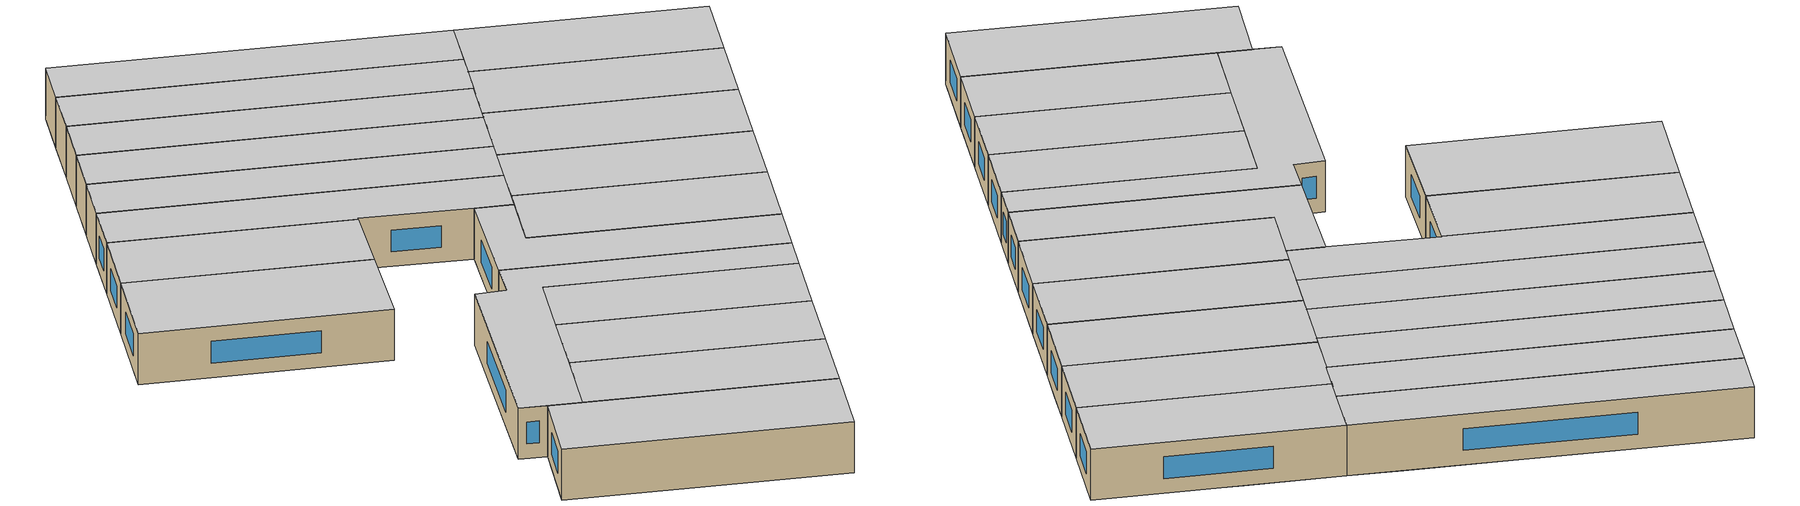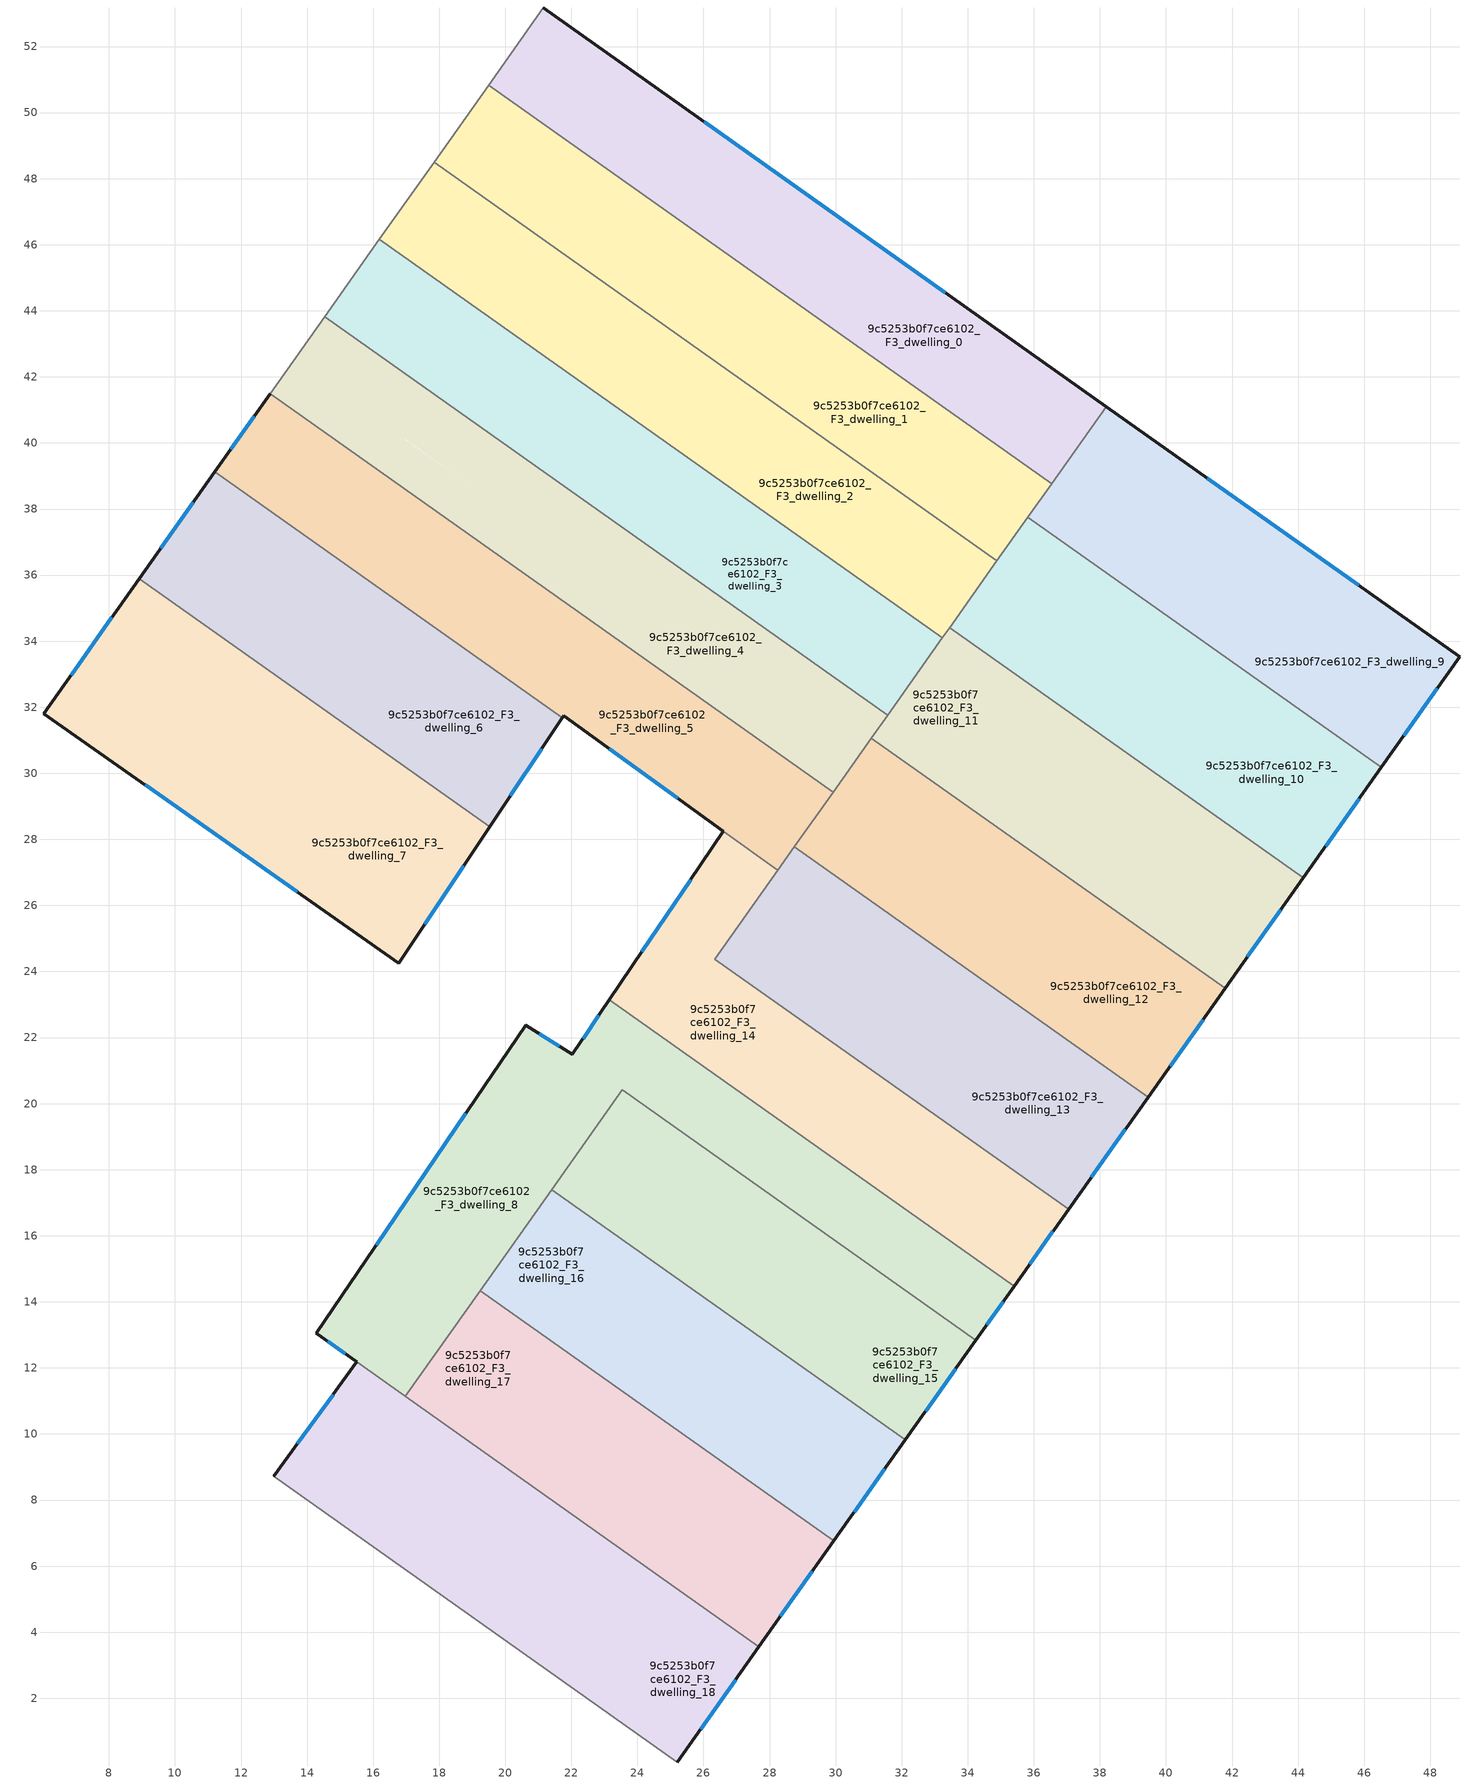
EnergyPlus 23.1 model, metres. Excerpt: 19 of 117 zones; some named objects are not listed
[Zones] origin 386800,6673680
9c5253b0f7ce6102_F3_dwelling_0
 floor to 9c5253b0f7ce6102_F2_dwelling_6 (EU_floor_Construction): 35.79,42.8 34.14,40.47 29.57,43.7 31.22,46.04 z9
 floor to 9c5253b0f7ce6102_F2_dwelling_4 (EU_floor_Construction): 31.22,46.04 29.57,43.7 26.21,46.08 27.86,48.42 z9
 floor to 9c5253b0f7ce6102_F2_dwelling_0 (EU_floor_Construction): 24.51,50.79 22.85,48.46 19.5,50.83 21.15,53.17 z9
 floor to 9c5253b0f7ce6102_F2_dwelling_8 (EU_floor_Construction): 38.19,41.1 36.54,38.77 34.14,40.47 35.79,42.8 z9
 floor to 9c5253b0f7ce6102_F2_dwelling_2 (EU_floor_Construction): 27.86,48.42 26.21,46.08 22.85,48.46 24.51,50.79 z9
 wall outside (EU_wall_Construction): 38.19,41.1 21.15,53.17 z9:12
 wall to 9c5253b0f7ce6102_F3_dwelling_1 (EU_wall_Construction): 19.5,50.83 36.54,38.77 z9:12
 wall adiabatic (EU_wall_Construction): 21.15,53.17 19.5,50.83 z9:12
 wall to 9c5253b0f7ce6102_F3_dwelling_9 (EU_wall_Construction): 36.54,38.77 38.19,41.1 z9:12
 window (EU_Window_Construction): 33.32,44.55 26.02,49.72 z9.86:11.14
 ceiling to 9c5253b0f7ce6102_F4_dwelling_0 (EU_floor_Construction): 36.54,38.77 38.19,41.1 21.15,53.17 19.5,50.83 z12
9c5253b0f7ce6102_F3_dwelling_1
 floor to 9c5253b0f7ce6102_F2_dwelling_4 (EU_floor_Construction): 29.57,43.7 27.91,41.37 24.55,43.75 26.21,46.08 z9
 floor to 9c5253b0f7ce6102_F2_dwelling_0 (EU_floor_Construction): 22.85,48.46 21.2,46.12 17.85,48.5 19.5,50.83 z9
 floor to 9c5253b0f7ce6102_F2_dwelling_6 (EU_floor_Construction): 34.14,40.47 32.48,38.13 27.91,41.37 29.57,43.7 z9
 floor to 9c5253b0f7ce6102_F2_dwelling_2 (EU_floor_Construction): 26.21,46.08 24.55,43.75 21.2,46.12 22.85,48.46 z9
 floor to 9c5253b0f7ce6102_F2_dwelling_8 (EU_floor_Construction): 36.54,38.77 34.88,36.43 32.48,38.13 34.14,40.47 z9
 wall to 9c5253b0f7ce6102_F3_dwelling_2 (EU_wall_Construction): 17.84,48.5 34.88,36.43 z9:12
 wall adiabatic (EU_wall_Construction): 19.5,50.83 17.84,48.5 z9:12
 wall to 9c5253b0f7ce6102_F3_dwelling_10 (EU_wall_Construction): 34.88,36.43 35.82,37.76 z9:12
 wall to 9c5253b0f7ce6102_F3_dwelling_9 (EU_wall_Construction): 35.82,37.76 36.54,38.77 z9:12
 ceiling to 9c5253b0f7ce6102_F4_dwelling_1 (EU_floor_Construction): 34.88,36.43 36.54,38.77 19.5,50.83 17.84,48.5 z12
9c5253b0f7ce6102_F3_dwelling_10
 floor to 9c5253b0f7ce6102_F2_dwelling_16 (EU_floor_Construction): 46.52,30.18 44.16,26.83 39.87,29.86 42.24,33.21 z9
 floor adiabatic (EU_floor_Construction): 42.24,33.21 39.87,29.86 37.73,31.38 40.1,34.72 z9
 floor to 9c5253b0f7ce6102_F2_dwelling_10 (EU_floor_Construction): 37.96,36.24 35.59,32.9 33.45,34.41 35.82,37.76 z9
 floor to 9c5253b0f7ce6102_F2_dwelling_12 (EU_floor_Construction): 40.1,34.72 37.73,31.38 35.59,32.9 37.96,36.24 z9
 wall outside (EU_wall_Construction): 44.16,26.83 46.52,30.18 z9:12
 wall to 9c5253b0f7ce6102_F3_dwelling_11 (EU_wall_Construction): 33.45,34.41 44.16,26.83 z9:12
 wall to 9c5253b0f7ce6102_F3_dwelling_9 (EU_wall_Construction): 46.52,30.18 35.82,37.76 z9:12
 wall to 9c5253b0f7ce6102_F3_dwelling_2 (EU_wall_Construction): 34.88,36.43 33.45,34.41 z9:12
 window (EU_Window_Construction): 44.83,27.79 45.85,29.22 z9.86:11.14
 ceiling to 9c5253b0f7ce6102_F4_dwelling_10 (EU_floor_Construction): 44.16,26.83 46.52,30.18 35.82,37.76 33.45,34.41 z12
9c5253b0f7ce6102_F3_dwelling_11
 floor to 9c5253b0f7ce6102_F2_dwelling_14 (EU_floor_Construction): 39.87,29.86 37.51,26.52 35.36,28.03 37.73,31.38 z9
 floor to 9c5253b0f7ce6102_F2_dwelling_10 (EU_floor_Construction): 35.59,32.9 33.22,29.55 31.08,31.07 33.45,34.41 z9
 floor to 9c5253b0f7ce6102_F2_dwelling_16 (EU_floor_Construction): 44.16,26.83 42.97,25.16 38.69,28.19 39.87,29.86 z9
 floor to 9c5253b0f7ce6102_F2_dwelling_18 (EU_floor_Construction): 42.97,25.16 41.79,23.49 37.51,26.52 38.69,28.19 z9
 floor to 9c5253b0f7ce6102_F2_dwelling_12 (EU_floor_Construction): 37.73,31.38 35.36,28.03 33.22,29.55 35.59,32.9 z9
 wall outside (EU_wall_Construction): 41.79,23.49 44.16,26.83 z9:12
 wall to 9c5253b0f7ce6102_F3_dwelling_12 (EU_wall_Construction): 31.08,31.07 41.79,23.49 z9:12
 wall to 9c5253b0f7ce6102_F3_dwelling_3 (EU_wall_Construction): 33.23,34.1 31.57,31.76 z9:12
 wall to 9c5253b0f7ce6102_F3_dwelling_4 (EU_wall_Construction): 31.57,31.76 31.08,31.07 z9:12
 wall to 9c5253b0f7ce6102_F3_dwelling_2 (EU_wall_Construction): 33.45,34.41 33.23,34.1 z9:12
 window (EU_Window_Construction): 42.46,24.44 43.48,25.88 z9.86:11.14
 ceiling to 9c5253b0f7ce6102_F4_dwelling_11 (EU_floor_Construction): 41.79,23.49 44.16,26.83 33.45,34.41 31.08,31.07 z12
9c5253b0f7ce6102_F3_dwelling_12
 floor to 9c5253b0f7ce6102_F2_dwelling_18 (EU_floor_Construction): 41.79,23.49 39.46,20.2 35.18,23.23 37.51,26.52 z9
 floor to 9c5253b0f7ce6102_F2_dwelling_14 (EU_floor_Construction): 37.51,26.52 35.18,23.23 33.03,24.74 35.36,28.03 z9
 floor to 9c5253b0f7ce6102_F2_dwelling_10 (EU_floor_Construction): 33.22,29.55 30.89,26.26 28.75,27.77 31.08,31.07 z9
 floor to 9c5253b0f7ce6102_F2_dwelling_12 (EU_floor_Construction): 35.36,28.03 33.03,24.74 30.89,26.26 33.22,29.55 z9
 wall outside (EU_wall_Construction): 39.46,20.2 41.79,23.49 z9:12
 wall to 9c5253b0f7ce6102_F3_dwelling_13 (EU_wall_Construction): 28.75,27.77 39.46,20.2 z9:12
 wall to 9c5253b0f7ce6102_F3_dwelling_5 (EU_wall_Construction): 29.92,29.43 28.75,27.77 z9:12
 wall to 9c5253b0f7ce6102_F3_dwelling_4 (EU_wall_Construction): 31.08,31.07 29.92,29.43 z9:12
 window (EU_Window_Construction): 40.12,21.14 41.12,22.55 z9.86:11.14
 ceiling to 9c5253b0f7ce6102_F4_dwelling_12 (EU_floor_Construction): 39.46,20.2 41.79,23.49 31.08,31.07 28.75,27.77 z12
9c5253b0f7ce6102_F3_dwelling_13
 floor to 9c5253b0f7ce6102_F2_dwelling_12 (EU_floor_Construction): 33.03,24.74 30.63,21.34 28.49,22.86 30.89,26.26 z9
 floor to 9c5253b0f7ce6102_F2_dwelling_14 (EU_floor_Construction): 35.18,23.23 32.77,19.83 30.63,21.35 33.03,24.74 z9
 floor to 9c5253b0f7ce6102_F2_dwelling_18 (EU_floor_Construction): 39.46,20.2 37.05,16.8 32.77,19.83 35.18,23.23 z9
 floor adiabatic (EU_floor_Construction): 30.89,26.26 28.49,22.86 26.34,24.38 28.75,27.77 z9
 wall outside (EU_wall_Construction): 37.05,16.8 39.46,20.2 z9:12
 wall to 9c5253b0f7ce6102_F3_dwelling_14 (EU_wall_Construction): 28.25,27.06 26.34,24.38 37.05,16.8 z9:12
 wall to 9c5253b0f7ce6102_F3_dwelling_5 (EU_wall_Construction): 28.75,27.77 28.25,27.07 z9:12
 window (EU_Window_Construction): 37.74,17.77 38.77,19.22 z9.86:11.14
 ceiling to 9c5253b0f7ce6102_F4_dwelling_13 (EU_floor_Construction): 37.05,16.8 39.46,20.2 28.75,27.77 26.34,24.38 z12
9c5253b0f7ce6102_F3_dwelling_14
 floor to 9c5253b0f7ce6102_F2_dwelling_17 (EU_floor_Construction): 34.91,18.31 33.26,15.99 31.12,17.5 32.77,19.83 z9
 floor to 9c5253b0f7ce6102_F2_dwelling_15 (EU_floor_Construction): 32.77,19.83 31.12,17.5 28.98,19.02 30.63,21.34 z9
 floor to 9c5253b0f7ce6102_F2_dwelling_9 (EU_floor_Construction): 26.55,24.66 24.7,22.05 23.15,23.15 24.94,25.8 z9
 floor to 9c5253b0f7ce6102_F2_dwelling_11 (EU_floor_Construction): 28.49,22.86 26.84,20.54 24.7,22.05 26.35,24.38 z9
 floor to 9c5253b0f7ce6102_F2_dwelling_13 (EU_floor_Construction): 30.63,21.34 28.98,19.02 26.84,20.54 28.49,22.86 z9
 floor to 9c5253b0f7ce6102_F2_dwelling_8 (EU_floor_Construction): 28.25,27.07 26.55,24.66 24.94,25.8 26.59,28.24 z9
 floor to 9c5253b0f7ce6102_F2_dwelling_19 (EU_floor_Construction): 37.05,16.79 35.4,14.47 33.26,15.99 34.91,18.31 z9
 wall outside (EU_wall_Construction): 35.41,14.47 37.05,16.8 / 26.59,28.24 23.15,23.15 z9:12
 wall to 9c5253b0f7ce6102_F3_dwelling_5 (EU_wall_Construction): 28.25,27.07 26.59,28.24 z9:12
 wall to 9c5253b0f7ce6102_F3_dwelling_8 (EU_wall_Construction): 23.15,23.15 35.41,14.47 z9:12
 window (EU_Window_Construction): 35.88,15.14 36.58,16.13 / 25.61,26.78 24.14,24.6 z9.86:11.14
 ceiling to 9c5253b0f7ce6102_F4_dwelling_14 (EU_floor_Construction): 35.41,14.47 37.05,16.8 26.34,24.38 28.25,27.07 26.59,28.24 23.15,23.15 z12
9c5253b0f7ce6102_F3_dwelling_15
 floor to 9c5253b0f7ce6102_F2_dwelling_19 (EU_floor_Construction): 34.25,12.84 32.11,9.82 29.97,11.34 32.11,14.36 z9
 floor to 9c5253b0f7ce6102_F2_dwelling_17 (EU_floor_Construction): 32.11,14.36 29.97,11.34 27.83,12.85 29.97,15.87 z9
 floor to 9c5253b0f7ce6102_F2_dwelling_15 (EU_floor_Construction): 29.97,15.87 27.83,12.85 25.69,14.37 27.83,17.39 z9
 floor to 9c5253b0f7ce6102_F2_dwelling_13 (EU_floor_Construction): 27.83,17.39 25.69,14.37 23.55,15.88 25.68,18.9 z9
 floor to 9c5253b0f7ce6102_F2_dwelling_11 (EU_floor_Construction): 25.68,18.9 23.55,15.88 21.41,17.4 23.54,20.42 z9
 wall outside (EU_wall_Construction): 32.11,9.82 34.25,12.84 z9:12
 wall to 9c5253b0f7ce6102_F3_dwelling_8 (EU_wall_Construction): 34.25,12.84 23.54,20.42 21.41,17.4 z9:12
 wall to 9c5253b0f7ce6102_F3_dwelling_16 (EU_wall_Construction): 21.41,17.4 32.11,9.82 z9:12
 window (EU_Window_Construction): 32.72,10.68 33.64,11.98 z9.86:11.14
 ceiling to 9c5253b0f7ce6102_F4_dwelling_15 (EU_floor_Construction): 32.11,9.82 34.25,12.84 23.54,20.42 21.41,17.4 z12
9c5253b0f7ce6102_F3_dwelling_16
 floor to 9c5253b0f7ce6102_F2_dwelling_15 (EU_floor_Construction): 27.83,12.85 25.66,9.79 23.52,11.31 25.69,14.37 z9
 floor to 9c5253b0f7ce6102_F2_dwelling_13 (EU_floor_Construction): 25.69,14.37 23.52,11.31 21.38,12.82 23.55,15.88 z9
 floor to 9c5253b0f7ce6102_F2_dwelling_11 (EU_floor_Construction): 23.55,15.88 21.38,12.82 19.24,14.34 21.41,17.4 z9
 floor to 9c5253b0f7ce6102_F2_dwelling_17 (EU_floor_Construction): 29.97,11.34 27.8,8.28 25.66,9.79 27.83,12.85 z9
 floor to 9c5253b0f7ce6102_F2_dwelling_19 (EU_floor_Construction): 32.11,9.82 29.94,6.76 27.8,8.28 29.97,11.34 z9
 wall outside (EU_wall_Construction): 29.94,6.76 32.11,9.82 z9:12
 wall to 9c5253b0f7ce6102_F3_dwelling_17 (EU_wall_Construction): 19.24,14.34 29.94,6.76 z9:12
 wall to 9c5253b0f7ce6102_F3_dwelling_8 (EU_wall_Construction): 21.41,17.4 19.24,14.34 z9:12
 window (EU_Window_Construction): 30.56,7.63 31.49,8.95 z9.86:11.14
 ceiling to 9c5253b0f7ce6102_F4_dwelling_16 (EU_floor_Construction): 29.94,6.76 32.11,9.82 21.41,17.4 19.24,14.34 z12
9c5253b0f7ce6102_F3_dwelling_17
 floor to 9c5253b0f7ce6102_F2_dwelling_13 (EU_floor_Construction): 23.52,11.31 21.26,8.11 19.12,9.62 21.38,12.82 z9
 floor to 9c5253b0f7ce6102_F2_dwelling_11 (EU_floor_Construction): 21.38,12.82 19.12,9.62 16.97,11.14 19.24,14.34 z9
 floor to 9c5253b0f7ce6102_F2_dwelling_15 (EU_floor_Construction): 25.66,9.79 23.4,6.59 21.26,8.11 23.52,11.31 z9
 floor to 9c5253b0f7ce6102_F2_dwelling_19 (EU_floor_Construction): 29.94,6.76 27.68,3.56 25.54,5.08 27.8,8.28 z9
 floor to 9c5253b0f7ce6102_F2_dwelling_17 (EU_floor_Construction): 27.8,8.28 25.54,5.08 23.4,6.59 25.66,9.79 z9
 wall outside (EU_wall_Construction): 27.68,3.56 29.94,6.76 z9:12
 wall to 9c5253b0f7ce6102_F3_dwelling_18 (EU_wall_Construction): 16.97,11.14 27.68,3.56 z9:12
 wall to 9c5253b0f7ce6102_F3_dwelling_8 (EU_wall_Construction): 19.24,14.34 16.97,11.14 z9:12
 window (EU_Window_Construction): 28.33,4.47 29.3,5.85 z9.86:11.14
 ceiling to 9c5253b0f7ce6102_F4_dwelling_17 (EU_floor_Construction): 27.68,3.56 29.94,6.76 19.24,14.34 16.97,11.14 z12
9c5253b0f7ce6102_F3_dwelling_18
 floor to 9c5253b0f7ce6102_F2_dwelling_11 (EU_floor_Construction): 19.11,9.62 16.64,6.13 14.5,7.65 16.97,11.14 z9
 floor to 9c5253b0f7ce6102_F2_dwelling_13 (EU_floor_Construction): 21.26,8.11 18.78,4.62 16.64,6.13 19.11,9.62 z9
 floor to 9c5253b0f7ce6102_F2_dwelling_15 (EU_floor_Construction): 23.4,6.59 20.92,3.1 18.78,4.62 21.26,8.11 z9
 floor to 9c5253b0f7ce6102_F2_dwelling_9 (EU_floor_Construction): 16.97,11.14 14.5,7.65 12.99,8.72 15.51,12.18 z9
 floor to 9c5253b0f7ce6102_F2_dwelling_17 (EU_floor_Construction): 25.54,5.08 23.07,1.59 20.92,3.1 23.4,6.59 z9
 floor adiabatic (EU_floor_Construction): 27.68,3.56 25.21,0.07 23.07,1.59 25.54,5.08 z9
 wall outside (EU_wall_Construction): 15.51,12.18 12.99,8.72 / 25.21,0.07 27.68,3.56 z9:12
 wall adiabatic (EU_wall_Construction): 12.99,8.72 25.21,0.07 z9:12
 wall to 9c5253b0f7ce6102_F3_dwelling_8 (EU_wall_Construction): 16.97,11.14 15.51,12.18 z9:12
 window (EU_Window_Construction): 14.79,11.19 13.71,9.71 / 25.91,1.07 26.97,2.56 z9.86:11.14
 ceiling to 9c5253b0f7ce6102_F4_dwelling_18 (EU_floor_Construction): 25.21,0.07 27.68,3.56 15.51,12.18 12.99,8.72 z12
9c5253b0f7ce6102_F3_dwelling_2
 floor to 9c5253b0f7ce6102_F2_dwelling_0 (EU_floor_Construction): 21.2,46.12 19.54,43.79 16.19,46.16 17.85,48.5 z9
 floor to 9c5253b0f7ce6102_F2_dwelling_6 (EU_floor_Construction): 32.48,38.13 30.83,35.79 26.26,39.03 27.91,41.37 z9
 floor to 9c5253b0f7ce6102_F2_dwelling_2 (EU_floor_Construction): 24.55,43.75 22.9,41.41 19.55,43.79 21.2,46.12 z9
 floor to 9c5253b0f7ce6102_F2_dwelling_8 (EU_floor_Construction): 34.88,36.43 33.23,34.1 30.83,35.79 32.48,38.13 z9
 floor to 9c5253b0f7ce6102_F2_dwelling_4 (EU_floor_Construction): 27.91,41.37 26.26,39.03 22.9,41.41 24.55,43.75 z9
 wall to 9c5253b0f7ce6102_F3_dwelling_3 (EU_wall_Construction): 16.19,46.16 33.23,34.1 z9:12
 wall adiabatic (EU_wall_Construction): 17.84,48.5 16.19,46.16 z9:12
 ceiling to 9c5253b0f7ce6102_F4_dwelling_2 (EU_floor_Construction): 33.23,34.1 34.88,36.43 17.84,48.5 16.19,46.16 z12
9c5253b0f7ce6102_F3_dwelling_3
 floor to 9c5253b0f7ce6102_F2_dwelling_2 (EU_floor_Construction): 22.9,41.41 21.25,39.07 17.89,41.45 19.55,43.79 z9
 floor to 9c5253b0f7ce6102_F2_dwelling_0 (EU_floor_Construction): 19.54,43.79 17.89,41.45 14.54,43.83 16.19,46.16 z9
 floor to 9c5253b0f7ce6102_F2_dwelling_4 (EU_floor_Construction): 26.26,39.03 24.6,36.7 21.25,39.07 22.9,41.41 z9
 floor to 9c5253b0f7ce6102_F2_dwelling_6 (EU_floor_Construction): 30.83,35.79 30.52,35.36 25.95,38.59 26.26,39.03 z9
 floor to 9c5253b0f7ce6102_F2_dwelling_7 (EU_floor_Construction): 30.52,35.36 29.18,33.46 24.6,36.7 25.95,38.59 z9
 floor to 9c5253b0f7ce6102_F2_dwelling_8 (EU_floor_Construction): 33.23,34.1 31.57,31.76 29.18,33.46 30.83,35.79 z9
 wall to 9c5253b0f7ce6102_F3_dwelling_4 (EU_wall_Construction): 14.54,43.83 31.58,31.76 z9:12
 wall adiabatic (EU_wall_Construction): 16.19,46.16 14.54,43.83 z9:12
 ceiling to 9c5253b0f7ce6102_F4_dwelling_3 (EU_floor_Construction): 31.58,31.76 33.23,34.1 16.19,46.16 14.54,43.83 z12
9c5253b0f7ce6102_F3_dwelling_4
 floor adiabatic (EU_floor_Construction): 29.18,33.46 27.52,31.12 22.95,34.36 24.6,36.7 z9
 floor to 9c5253b0f7ce6102_F2_dwelling_2 (EU_floor_Construction): 21.25,39.07 20.3,37.74 16.95,40.12 17.89,41.45 z9
 floor to 9c5253b0f7ce6102_F2_dwelling_8 (EU_floor_Construction): 31.57,31.76 29.92,29.43 27.52,31.12 29.18,33.46 z9
 floor to 9c5253b0f7ce6102_F2_dwelling_5 (EU_floor_Construction): 23.67,35.37 22.95,34.36 19.59,36.74 20.31,37.75 z9
 floor to 9c5253b0f7ce6102_F2_dwelling_0 (EU_floor_Construction): 17.89,41.45 16.95,40.12 13.59,42.49 14.54,43.83 z9
 floor to 9c5253b0f7ce6102_F2_dwelling_4 (EU_floor_Construction): 24.6,36.7 23.67,35.37 20.31,37.75 21.25,39.07 z9
 floor to 9c5253b0f7ce6102_F2_dwelling_1 (EU_floor_Construction): 16.95,40.12 16.24,39.12 12.88,41.49 13.59,42.49 z9
 floor to 9c5253b0f7ce6102_F2_dwelling_3 (EU_floor_Construction): 20.3,37.74 19.59,36.74 16.24,39.11 16.95,40.12 z9
 wall to 9c5253b0f7ce6102_F3_dwelling_5 (EU_wall_Construction): 12.88,41.49 29.92,29.43 z9:12
 wall adiabatic (EU_wall_Construction): 14.54,43.83 12.88,41.49 z9:12
 ceiling to 9c5253b0f7ce6102_F4_dwelling_4 (EU_floor_Construction): 29.92,29.43 31.58,31.76 14.54,43.83 12.88,41.49 z12
9c5253b0f7ce6102_F3_dwelling_5
 floor to 9c5253b0f7ce6102_F2_dwelling_5 (EU_floor_Construction): 22.95,34.36 21.28,32 17.92,34.38 19.59,36.74 z9
 floor to 9c5253b0f7ce6102_F2_dwelling_8 (EU_floor_Construction): 29.92,29.43 28.25,27.07 26.59,28.24 25.86,28.77 27.52,31.12 z9
 floor to 9c5253b0f7ce6102_F2_dwelling_3 (EU_floor_Construction): 19.59,36.74 17.92,34.38 14.57,36.75 16.24,39.11 z9
 floor to 9c5253b0f7ce6102_F2_dwelling_7 (EU_floor_Construction): 27.52,31.12 25.86,28.77 21.77,31.74 21.73,31.68 21.28,32 22.95,34.36 z9
 floor to 9c5253b0f7ce6102_F2_dwelling_1 (EU_floor_Construction): 16.24,39.12 14.57,36.75 11.21,39.13 12.88,41.49 z9
 wall outside (EU_wall_Construction): 12.88,41.49 11.21,39.13 / 21.73,31.68 21.77,31.74 26.59,28.24 z9:12
 wall to 9c5253b0f7ce6102_F3_dwelling_6 (EU_wall_Construction): 11.21,39.13 21.73,31.68 z9:12
 window (EU_Window_Construction): 12.41,40.82 11.69,39.8 / 23.15,30.74 25.21,29.24 z9.86:11.14
 ceiling to 9c5253b0f7ce6102_F4_dwelling_5 (EU_floor_Construction): 28.25,27.07 29.92,29.43 12.88,41.49 11.21,39.13 21.73,31.68 21.77,31.74 26.59,28.24 z12
9c5253b0f7ce6102_F3_dwelling_6
 floor to 9c5253b0f7ce6102_F2_dwelling_3 (EU_floor_Construction): 17.92,34.38 15.63,31.14 12.27,33.51 14.57,36.75 z9
 floor to 9c5253b0f7ce6102_F2_dwelling_1 (EU_floor_Construction): 14.57,36.75 12.27,33.51 8.92,35.89 11.21,39.13 z9
 floor to 9c5253b0f7ce6102_F2_dwelling_5 (EU_floor_Construction): 21.28,32 18.98,28.76 15.63,31.14 17.92,34.38 z9
 floor to 9c5253b0f7ce6102_F2_dwelling_7 (EU_floor_Construction): 21.73,31.68 19.52,28.38 18.98,28.76 21.28,32 z9
 wall outside (EU_wall_Construction): 19.53,28.38 21.73,31.68 / 11.21,39.13 8.92,35.89 z9:12
 wall to 9c5253b0f7ce6102_F3_dwelling_7 (EU_wall_Construction): 8.92,35.89 19.53,28.38 z9:12
 window (EU_Window_Construction): 20.16,29.32 21.1,30.74 / 10.56,38.2 9.57,36.81 z9.86:11.14
 ceiling to 9c5253b0f7ce6102_F4_dwelling_6 (EU_floor_Construction): 19.53,28.38 21.73,31.68 11.21,39.13 8.92,35.89 z12
9c5253b0f7ce6102_F3_dwelling_7
 floor to 9c5253b0f7ce6102_F2_dwelling_1 (EU_floor_Construction): 12.27,33.51 9.39,29.44 6.03,31.81 8.92,35.89 z9
 floor to 9c5253b0f7ce6102_F2_dwelling_3 (EU_floor_Construction): 15.63,31.14 12.75,27.08 9.39,29.44 12.27,33.51 z9
 floor adiabatic (EU_floor_Construction): 19.53,28.38 16.77,24.25 12.75,27.08 15.63,31.14 z9
 wall outside (EU_wall_Construction): 8.92,35.89 6.03,31.81 16.77,24.25 19.53,28.38 z9:12
 window (EU_Window_Construction): 9.1,29.65 13.7,26.41 / 8.09,34.72 6.85,32.97 / 17.56,25.43 18.74,27.2 z9.86:11.14
 ceiling to 9c5253b0f7ce6102_F4_dwelling_7 (EU_floor_Construction): 16.77,24.25 19.53,28.38 8.92,35.89 6.03,31.81 z12
9c5253b0f7ce6102_F3_dwelling_8
 floor to 9c5253b0f7ce6102_F2_dwelling_9 (EU_floor_Construction): 24.7,22.05 16.97,11.14 14.27,13.06 20.62,22.37 22.03,21.49 23.15,23.15 z9
 floor to 9c5253b0f7ce6102_F2_dwelling_15 (EU_floor_Construction): 31.12,17.5 29.97,15.87 27.83,17.39 28.98,19.02 z9
 floor to 9c5253b0f7ce6102_F2_dwelling_17 (EU_floor_Construction): 33.26,15.99 32.11,14.36 29.97,15.87 31.12,17.5 z9
 floor to 9c5253b0f7ce6102_F2_dwelling_11 (EU_floor_Construction): 26.84,20.54 25.68,18.9 23.54,20.42 24.7,22.05 z9
 floor to 9c5253b0f7ce6102_F2_dwelling_19 (EU_floor_Construction): 35.4,14.47 34.25,12.84 32.11,14.36 33.26,15.99 z9
 floor to 9c5253b0f7ce6102_F2_dwelling_13 (EU_floor_Construction): 28.98,19.02 27.83,17.39 25.68,18.9 26.84,20.54 z9
 wall outside (EU_wall_Construction): 23.15,23.15 22.03,21.49 20.62,22.37 14.27,13.06 15.5,12.18 / 34.25,12.84 35.41,14.47 z9:12
 window (EU_Window_Construction): 14.62,12.81 15.15,12.43 / 18.81,19.71 16.09,15.72 / 21.63,21.74 21.03,22.12 / 22.83,22.67 22.35,21.96 / 34.58,13.31 35.07,14.01 z9.86:11.14
 ceiling to 9c5253b0f7ce6102_F4_dwelling_8 (EU_floor_Construction): 34.25,12.84 35.41,14.47 23.15,23.15 22.03,21.49 20.62,22.37 14.27,13.06 16.97,11.14 23.54,20.42 z12
9c5253b0f7ce6102_F3_dwelling_9
 floor to 9c5253b0f7ce6102_F2_dwelling_12 (EU_floor_Construction): 42.47,38.07 40.1,34.72 37.96,36.24 40.33,39.59 z9
 floor to 9c5253b0f7ce6102_F2_dwelling_16 (EU_floor_Construction): 48.89,33.52 46.52,30.18 42.24,33.21 44.61,36.55 z9
 floor to 9c5253b0f7ce6102_F2_dwelling_10 (EU_floor_Construction): 40.33,39.59 37.96,36.24 35.82,37.76 38.19,41.1 z9
 floor to 9c5253b0f7ce6102_F2_dwelling_14 (EU_floor_Construction): 44.61,36.55 42.24,33.21 40.1,34.72 42.47,38.07 z9
 wall outside (EU_wall_Construction): 46.52,30.18 48.89,33.52 38.19,41.1 z9:12
 window (EU_Window_Construction): 45.83,35.69 41.25,38.94 / 47.2,31.13 48.22,32.57 z9.86:11.14
 ceiling to 9c5253b0f7ce6102_F4_dwelling_9 (EU_floor_Construction): 46.52,30.18 48.89,33.52 38.19,41.1 35.82,37.76 z12
[Building]
EU S2 Campaign: North Axis=0; Terrain=City; Solar Distribution=FullExterior
[Site:Location]
Helsinki-Vantaa.AP: Latitude=60.317; Longitude=24.963; Time Zone=2; Elevation=54.6
[SizingPeriod:WeatherFileDays]
AnnualSizingPeriod: Begin Month=1; Begin Day of Month=1; End Month=12; End Day of Month=31; Day of Week for Start Day=Monday; Use Weather File Daylight Saving Period=No; Use Weather File Rain and Snow Indicators=No
[MATERIAL]
EU_InternalMass_Material: Roughness=MediumRough; Thickness=0.1; Conductivity=1; Density=1800; Specific Heat=900; Thermal Absorptance=0.9; Solar Absorptance=0.7; Visible Absorptance=0.7
[MATERIAL:NOMASS] Roughness=MediumRough; Thermal Absorptance=0.9; Solar Absorptance=0.7; Visible Absorptance=0.7
Name | Thermal Resistance
EU_wall_NoMass | 1.10183
EU_floor_NoMass | 1.70606
[WINDOWMATERIAL:SIMPLEGLAZINGSYSTEM]
EU_Window_SimpleGlazing: UFactor=3.11035; Solar Heat Gain Coefficient=0.8; Visible Transmittance=0.8
[CONSTRUCTION]
EU_wall_Construction: EU_wall_NoMass
EU_floor_Construction: EU_floor_NoMass
EU_Window_Construction: EU_Window_SimpleGlazing
EU_InternalMass_Construction: EU_InternalMass_Material
[ZONE] Type=1; Multiplier=1; Ceiling Height=autocalculate; Floor Area=autocalculate; Part of Total Floor Area=Yes
Name | Volume
9c5253b0f7ce6102_F3_dwelling_0 | 179.169
9c5253b0f7ce6102_F3_dwelling_1 | 179.207
9c5253b0f7ce6102_F3_dwelling_10; 9c5253b0f7ce6102_F3_dwelling_11 | 161.292
9c5253b0f7ce6102_F3_dwelling_12 | 158.706
9c5253b0f7ce6102_F3_dwelling_13 | 163.874
9c5253b0f7ce6102_F3_dwelling_14 | 148.206
9c5253b0f7ce6102_F3_dwelling_15 | 145.557
9c5253b0f7ce6102_F3_dwelling_16 | 147.534
9c5253b0f7ce6102_F3_dwelling_17 | 154.242
9c5253b0f7ce6102_F3_dwelling_18 | 191.769
9c5253b0f7ce6102_F3_dwelling_2 | 179.228
9c5253b0f7ce6102_F3_dwelling_3 | 179.194
9c5253b0f7ce6102_F3_dwelling_4 | 179.206
9c5253b0f7ce6102_F3_dwelling_5 | 180.603
9c5253b0f7ce6102_F3_dwelling_6 | 154.123
9c5253b0f7ce6102_F3_dwelling_7 | 195.154
9c5253b0f7ce6102_F3_dwelling_8 | 206.065
9c5253b0f7ce6102_F3_dwelling_9 | 161.279
[INTERNALMASS] Construction=EU_InternalMass_Construction
Name | Zone or ZoneList | Surface Area
9c5253b0f7ce6102_F3_dwelling_0_EU_InternalMass | 9c5253b0f7ce6102_F3_dwelling_0 | 59.7232
9c5253b0f7ce6102_F3_dwelling_1_EU_InternalMass | 9c5253b0f7ce6102_F3_dwelling_1 | 59.7353
9c5253b0f7ce6102_F3_dwelling_2_EU_InternalMass | 9c5253b0f7ce6102_F3_dwelling_2 | 59.7429
9c5253b0f7ce6102_F3_dwelling_3_EU_InternalMass | 9c5253b0f7ce6102_F3_dwelling_3 | 59.7309
9c5253b0f7ce6102_F3_dwelling_4_EU_InternalMass | 9c5253b0f7ce6102_F3_dwelling_4 | 59.7353
9c5253b0f7ce6102_F3_dwelling_5_EU_InternalMass | 9c5253b0f7ce6102_F3_dwelling_5 | 60.2015
9c5253b0f7ce6102_F3_dwelling_6_EU_InternalMass | 9c5253b0f7ce6102_F3_dwelling_6 | 51.3739
9c5253b0f7ce6102_F3_dwelling_7_EU_InternalMass | 9c5253b0f7ce6102_F3_dwelling_7 | 65.0524
9c5253b0f7ce6102_F3_dwelling_8_EU_InternalMass | 9c5253b0f7ce6102_F3_dwelling_8 | 68.6795
9c5253b0f7ce6102_F3_dwelling_9_EU_InternalMass | 9c5253b0f7ce6102_F3_dwelling_9 | 53.7595
9c5253b0f7ce6102_F3_dwelling_10_EU_InternalMass | 9c5253b0f7ce6102_F3_dwelling_10 | 53.764
9c5253b0f7ce6102_F3_dwelling_11_EU_InternalMass | 9c5253b0f7ce6102_F3_dwelling_11 | 53.764
9c5253b0f7ce6102_F3_dwelling_12_EU_InternalMass | 9c5253b0f7ce6102_F3_dwelling_12 | 52.9082
9c5253b0f7ce6102_F3_dwelling_13_EU_InternalMass | 9c5253b0f7ce6102_F3_dwelling_13 | 54.6181
9c5253b0f7ce6102_F3_dwelling_14_EU_InternalMass | 9c5253b0f7ce6102_F3_dwelling_14 | 49.4125
9c5253b0f7ce6102_F3_dwelling_15_EU_InternalMass | 9c5253b0f7ce6102_F3_dwelling_15 | 48.5278
9c5253b0f7ce6102_F3_dwelling_16_EU_InternalMass | 9c5253b0f7ce6102_F3_dwelling_16 | 49.1691
9c5253b0f7ce6102_F3_dwelling_17_EU_InternalMass | 9c5253b0f7ce6102_F3_dwelling_17 | 51.414
9c5253b0f7ce6102_F3_dwelling_18_EU_InternalMass | 9c5253b0f7ce6102_F3_dwelling_18 | 63.918
[OTHEREQUIPMENT] Fuel Type=Electricity; Design Level Calculation Method=Watts/Area; Power per Zone Floor Area=1; Fraction Latent=0; Fraction Radiant=0; Fraction Lost=0; Carbon Dioxide Generation Rate=0; EndUse Subcategory=EU_Step8_InternalGains
Name | Zone or ZoneList or Space or SpaceList | Schedule
EU_Step8_InternalGain_9c5253b0f7ce6102_F3_dwelling_0_f000 | 9c5253b0f7ce6102_F3_dwelling_0 | EU_Step8_GainSchedule_9c5253b0f7ce6102_F3_dwelling_0_f000
EU_Step8_InternalGain_9c5253b0f7ce6102_F3_dwelling_1_f000 | 9c5253b0f7ce6102_F3_dwelling_1 | EU_Step8_GainSchedule_9c5253b0f7ce6102_F3_dwelling_1_f000
EU_Step8_InternalGain_9c5253b0f7ce6102_F3_dwelling_2_f000 | 9c5253b0f7ce6102_F3_dwelling_2 | EU_Step8_GainSchedule_9c5253b0f7ce6102_F3_dwelling_2_f000
EU_Step8_InternalGain_9c5253b0f7ce6102_F3_dwelling_3_f000 | 9c5253b0f7ce6102_F3_dwelling_3 | EU_Step8_GainSchedule_9c5253b0f7ce6102_F3_dwelling_3_f000
EU_Step8_InternalGain_9c5253b0f7ce6102_F3_dwelling_4_f000 | 9c5253b0f7ce6102_F3_dwelling_4 | EU_Step8_GainSchedule_9c5253b0f7ce6102_F3_dwelling_4_f000
EU_Step8_InternalGain_9c5253b0f7ce6102_F3_dwelling_5_f000 | 9c5253b0f7ce6102_F3_dwelling_5 | EU_Step8_GainSchedule_9c5253b0f7ce6102_F3_dwelling_5_f000
EU_Step8_InternalGain_9c5253b0f7ce6102_F3_dwelling_6_f000 | 9c5253b0f7ce6102_F3_dwelling_6 | EU_Step8_GainSchedule_9c5253b0f7ce6102_F3_dwelling_6_f000
EU_Step8_InternalGain_9c5253b0f7ce6102_F3_dwelling_7_f000 | 9c5253b0f7ce6102_F3_dwelling_7 | EU_Step8_GainSchedule_9c5253b0f7ce6102_F3_dwelling_7_f000
EU_Step8_InternalGain_9c5253b0f7ce6102_F3_dwelling_8_f000 | 9c5253b0f7ce6102_F3_dwelling_8 | EU_Step8_GainSchedule_9c5253b0f7ce6102_F3_dwelling_8_f000
EU_Step8_InternalGain_9c5253b0f7ce6102_F3_dwelling_9_f000 | 9c5253b0f7ce6102_F3_dwelling_9 | EU_Step8_GainSchedule_9c5253b0f7ce6102_F3_dwelling_9_f000
EU_Step8_InternalGain_9c5253b0f7ce6102_F3_dwelling_10_f000 | 9c5253b0f7ce6102_F3_dwelling_10 | EU_Step8_GainSchedule_9c5253b0f7ce6102_F3_dwelling_10_f000
EU_Step8_InternalGain_9c5253b0f7ce6102_F3_dwelling_11_f000 | 9c5253b0f7ce6102_F3_dwelling_11 | EU_Step8_GainSchedule_9c5253b0f7ce6102_F3_dwelling_11_f000
EU_Step8_InternalGain_9c5253b0f7ce6102_F3_dwelling_12_f000 | 9c5253b0f7ce6102_F3_dwelling_12 | EU_Step8_GainSchedule_9c5253b0f7ce6102_F3_dwelling_12_f000
EU_Step8_InternalGain_9c5253b0f7ce6102_F3_dwelling_13_f000 | 9c5253b0f7ce6102_F3_dwelling_13 | EU_Step8_GainSchedule_9c5253b0f7ce6102_F3_dwelling_13_f000
EU_Step8_InternalGain_9c5253b0f7ce6102_F3_dwelling_14_f000 | 9c5253b0f7ce6102_F3_dwelling_14 | EU_Step8_GainSchedule_9c5253b0f7ce6102_F3_dwelling_14_f000
EU_Step8_InternalGain_9c5253b0f7ce6102_F3_dwelling_15_f000 | 9c5253b0f7ce6102_F3_dwelling_15 | EU_Step8_GainSchedule_9c5253b0f7ce6102_F3_dwelling_15_f000
EU_Step8_InternalGain_9c5253b0f7ce6102_F3_dwelling_16_f000 | 9c5253b0f7ce6102_F3_dwelling_16 | EU_Step8_GainSchedule_9c5253b0f7ce6102_F3_dwelling_16_f000
EU_Step8_InternalGain_9c5253b0f7ce6102_F3_dwelling_17_f000 | 9c5253b0f7ce6102_F3_dwelling_17 | EU_Step8_GainSchedule_9c5253b0f7ce6102_F3_dwelling_17_f000
EU_Step8_InternalGain_9c5253b0f7ce6102_F3_dwelling_18_f000 | 9c5253b0f7ce6102_F3_dwelling_18 | EU_Step8_GainSchedule_9c5253b0f7ce6102_F3_dwelling_18_f000
[ZONEVENTILATION:DESIGNFLOWRATE] Schedule=EU_AlwaysOn; Design Flow Rate Calculation Method=AirChanges/Hour; Air Changes per Hour=0.756316; Ventilation Type=Natural; Fan Pressure Rise=0; Fan Total Efficiency=1; Constant Term Coefficient=1; Temperature Term Coefficient=0; Velocity Term Coefficient=0; Velocity Squared Term Coefficient=0; Minimum Indoor Temperature=-100; Maximum Indoor Temperature=100; Delta Temperature=-100; Minimum Outdoor Temperature=-100; Maximum Outdoor Temperature=100; Maximum Wind Speed=40
Name | Zone or ZoneList or Space or SpaceList
EU_ConstantAir_9c5253b0f7ce6102_F3_dwelling_0 | 9c5253b0f7ce6102_F3_dwelling_0
EU_ConstantAir_9c5253b0f7ce6102_F3_dwelling_1 | 9c5253b0f7ce6102_F3_dwelling_1
EU_ConstantAir_9c5253b0f7ce6102_F3_dwelling_2 | 9c5253b0f7ce6102_F3_dwelling_2
EU_ConstantAir_9c5253b0f7ce6102_F3_dwelling_3 | 9c5253b0f7ce6102_F3_dwelling_3
EU_ConstantAir_9c5253b0f7ce6102_F3_dwelling_4 | 9c5253b0f7ce6102_F3_dwelling_4
EU_ConstantAir_9c5253b0f7ce6102_F3_dwelling_5 | 9c5253b0f7ce6102_F3_dwelling_5
EU_ConstantAir_9c5253b0f7ce6102_F3_dwelling_6 | 9c5253b0f7ce6102_F3_dwelling_6
EU_ConstantAir_9c5253b0f7ce6102_F3_dwelling_7 | 9c5253b0f7ce6102_F3_dwelling_7
EU_ConstantAir_9c5253b0f7ce6102_F3_dwelling_8 | 9c5253b0f7ce6102_F3_dwelling_8
EU_ConstantAir_9c5253b0f7ce6102_F3_dwelling_9 | 9c5253b0f7ce6102_F3_dwelling_9
EU_ConstantAir_9c5253b0f7ce6102_F3_dwelling_10 | 9c5253b0f7ce6102_F3_dwelling_10
EU_ConstantAir_9c5253b0f7ce6102_F3_dwelling_11 | 9c5253b0f7ce6102_F3_dwelling_11
EU_ConstantAir_9c5253b0f7ce6102_F3_dwelling_12 | 9c5253b0f7ce6102_F3_dwelling_12
EU_ConstantAir_9c5253b0f7ce6102_F3_dwelling_13 | 9c5253b0f7ce6102_F3_dwelling_13
EU_ConstantAir_9c5253b0f7ce6102_F3_dwelling_14 | 9c5253b0f7ce6102_F3_dwelling_14
EU_ConstantAir_9c5253b0f7ce6102_F3_dwelling_15 | 9c5253b0f7ce6102_F3_dwelling_15
EU_ConstantAir_9c5253b0f7ce6102_F3_dwelling_16 | 9c5253b0f7ce6102_F3_dwelling_16
EU_ConstantAir_9c5253b0f7ce6102_F3_dwelling_17 | 9c5253b0f7ce6102_F3_dwelling_17
EU_ConstantAir_9c5253b0f7ce6102_F3_dwelling_18 | 9c5253b0f7ce6102_F3_dwelling_18
[HVACTEMPLATE:ZONE:IDEALLOADSAIRSYSTEM] System Availability Schedule=EU_AlwaysOn; Maximum Heating Supply Air Temperature=50; Minimum Cooling Supply Air Temperature=13; Maximum Heating Supply Air Humidity Ratio=0.0156; Minimum Cooling Supply Air Humidity Ratio=0.0077; Heating Limit=NoLimit; Cooling Limit=NoLimit; Heating Availability Schedule=EU_AlwaysOn; Cooling Availability Schedule=EU_CoolingOff; Dehumidification Control Type=ConstantSensibleHeatRatio; Cooling Sensible Heat Ratio=0.7; Dehumidification Setpoint=60; Humidification Control Type=None; Humidification Setpoint=30; Outdoor Air Method=None; Outdoor Air Flow Rate per Person=0.00944; Outdoor Air Flow Rate per Zone Floor Area=0; Outdoor Air Flow Rate per Zone=0; Demand Controlled Ventilation Type=None; Outdoor Air Economizer Type=NoEconomizer; Heat Recovery Type=None; Sensible Heat Recovery Effectiveness=0.7; Latent Heat Recovery Effectiveness=0.65
Name | Template Thermostat
9c5253b0f7ce6102_F3_dwelling_0 | EU_HeatOnly_9c5253b0f7ce6102_F3_dwelling_0
9c5253b0f7ce6102_F3_dwelling_1 | EU_HeatOnly_9c5253b0f7ce6102_F3_dwelling_1
9c5253b0f7ce6102_F3_dwelling_2 | EU_HeatOnly_9c5253b0f7ce6102_F3_dwelling_2
9c5253b0f7ce6102_F3_dwelling_3 | EU_HeatOnly_9c5253b0f7ce6102_F3_dwelling_3
9c5253b0f7ce6102_F3_dwelling_4 | EU_HeatOnly_9c5253b0f7ce6102_F3_dwelling_4
9c5253b0f7ce6102_F3_dwelling_5 | EU_HeatOnly_9c5253b0f7ce6102_F3_dwelling_5
9c5253b0f7ce6102_F3_dwelling_6 | EU_HeatOnly_9c5253b0f7ce6102_F3_dwelling_6
9c5253b0f7ce6102_F3_dwelling_7 | EU_HeatOnly_9c5253b0f7ce6102_F3_dwelling_7
9c5253b0f7ce6102_F3_dwelling_8 | EU_HeatOnly_9c5253b0f7ce6102_F3_dwelling_8
9c5253b0f7ce6102_F3_dwelling_9 | EU_HeatOnly_9c5253b0f7ce6102_F3_dwelling_9
9c5253b0f7ce6102_F3_dwelling_10 | EU_HeatOnly_9c5253b0f7ce6102_F3_dwelling_10
9c5253b0f7ce6102_F3_dwelling_11 | EU_HeatOnly_9c5253b0f7ce6102_F3_dwelling_11
9c5253b0f7ce6102_F3_dwelling_12 | EU_HeatOnly_9c5253b0f7ce6102_F3_dwelling_12
9c5253b0f7ce6102_F3_dwelling_13 | EU_HeatOnly_9c5253b0f7ce6102_F3_dwelling_13
9c5253b0f7ce6102_F3_dwelling_14 | EU_HeatOnly_9c5253b0f7ce6102_F3_dwelling_14
9c5253b0f7ce6102_F3_dwelling_15 | EU_HeatOnly_9c5253b0f7ce6102_F3_dwelling_15
9c5253b0f7ce6102_F3_dwelling_16 | EU_HeatOnly_9c5253b0f7ce6102_F3_dwelling_16
9c5253b0f7ce6102_F3_dwelling_17 | EU_HeatOnly_9c5253b0f7ce6102_F3_dwelling_17
9c5253b0f7ce6102_F3_dwelling_18 | EU_HeatOnly_9c5253b0f7ce6102_F3_dwelling_18
[SIZING:ZONE] Zone Cooling Design Supply Air Temperature Input Method=SupplyAirTemperature; Zone Cooling Design Supply Air Temperature=13; Zone Heating Design Supply Air Temperature Input Method=SupplyAirTemperature; Zone Heating Design Supply Air Temperature=50; Zone Cooling Design Supply Air Humidity Ratio=0.008; Zone Heating Design Supply Air Humidity Ratio=0.008; Cooling Design Air Flow Method=DesignDay; Cooling Design Air Flow Rate=0; Cooling Minimum Air Flow per Zone Floor Area=0.000762; Cooling Minimum Air Flow=0; Cooling Minimum Air Flow Fraction=0.2; Heating Design Air Flow Method=DesignDay; Heating Design Air Flow Rate=0; Heating Maximum Air Flow per Zone Floor Area=0.002032; Heating Maximum Air Flow=0.141576; Heating Maximum Air Flow Fraction=0.3; Account for Dedicated Outdoor Air System=No; Dedicated Outdoor Air System Control Strategy=NeutralSupplyAir; Dedicated Outdoor Air Low Setpoint Temperature for Design=autosize; Dedicated Outdoor Air High Setpoint Temperature for Design=autosize; Zone Load Sizing Method=Sensible Load Only No Latent Load; Zone Latent Cooling Design Supply Air Humidity Ratio Input Method=HumidityRatioDifference; Zone Cooling Design Supply Air Humidity Ratio Difference=0.005; Zone Latent Heating Design Supply Air Humidity Ratio Input Method=HumidityRatioDifference; Zone Humidification Design Supply Air Humidity Ratio Difference=0.005
9c5253b0f7ce6102_F3_dwelling_0; 9c5253b0f7ce6102_F3_dwelling_1; 9c5253b0f7ce6102_F3_dwelling_2; 9c5253b0f7ce6102_F3_dwelling_3; 9c5253b0f7ce6102_F3_dwelling_4; 9c5253b0f7ce6102_F3_dwelling_5; 9c5253b0f7ce6102_F3_dwelling_6; 9c5253b0f7ce6102_F3_dwelling_7; 9c5253b0f7ce6102_F3_dwelling_8; 9c5253b0f7ce6102_F3_dwelling_9; 9c5253b0f7ce6102_F3_dwelling_10; 9c5253b0f7ce6102_F3_dwelling_11; 9c5253b0f7ce6102_F3_dwelling_12; 9c5253b0f7ce6102_F3_dwelling_13; 9c5253b0f7ce6102_F3_dwelling_14; 9c5253b0f7ce6102_F3_dwelling_15; 9c5253b0f7ce6102_F3_dwelling_16; 9c5253b0f7ce6102_F3_dwelling_17; 9c5253b0f7ce6102_F3_dwelling_18
[SCHEDULE:CONSTANT]
Name | Hourly Value
EU_AlwaysOn | 1
EU_CoolingOff | 0
[SCHEDULE:FILE] Column Number=1; Rows to Skip at Top=0; Number of Hours of Data=8760; Column Separator=Comma; Interpolate to Timestep=No; Minutes per Item=60; Adjust Schedule for Daylight Savings=Yes
Name | File
EU_Step8_GainSchedule_9c5253b0f7ce6102_F3_dwelling_0_f000 | ../../schedules/9c5253b0f7ce6102/9c5253b0f7ce6102_F3_dwelling_0_f000_gain.csv
EU_Step8_GainSchedule_9c5253b0f7ce6102_F3_dwelling_1_f000 | ../../schedules/9c5253b0f7ce6102/9c5253b0f7ce6102_F3_dwelling_1_f000_gain.csv
EU_Step8_GainSchedule_9c5253b0f7ce6102_F3_dwelling_2_f000 | ../../schedules/9c5253b0f7ce6102/9c5253b0f7ce6102_F3_dwelling_2_f000_gain.csv
EU_Step8_GainSchedule_9c5253b0f7ce6102_F3_dwelling_3_f000 | ../../schedules/9c5253b0f7ce6102/9c5253b0f7ce6102_F3_dwelling_3_f000_gain.csv
EU_Step8_GainSchedule_9c5253b0f7ce6102_F3_dwelling_4_f000 | ../../schedules/9c5253b0f7ce6102/9c5253b0f7ce6102_F3_dwelling_4_f000_gain.csv
EU_Step8_GainSchedule_9c5253b0f7ce6102_F3_dwelling_5_f000 | ../../schedules/9c5253b0f7ce6102/9c5253b0f7ce6102_F3_dwelling_5_f000_gain.csv
EU_Step8_GainSchedule_9c5253b0f7ce6102_F3_dwelling_6_f000 | ../../schedules/9c5253b0f7ce6102/9c5253b0f7ce6102_F3_dwelling_6_f000_gain.csv
EU_Step8_GainSchedule_9c5253b0f7ce6102_F3_dwelling_7_f000 | ../../schedules/9c5253b0f7ce6102/9c5253b0f7ce6102_F3_dwelling_7_f000_gain.csv
EU_Step8_GainSchedule_9c5253b0f7ce6102_F3_dwelling_8_f000 | ../../schedules/9c5253b0f7ce6102/9c5253b0f7ce6102_F3_dwelling_8_f000_gain.csv
EU_Step8_GainSchedule_9c5253b0f7ce6102_F3_dwelling_9_f000 | ../../schedules/9c5253b0f7ce6102/9c5253b0f7ce6102_F3_dwelling_9_f000_gain.csv
EU_Step8_GainSchedule_9c5253b0f7ce6102_F3_dwelling_10_f000 | ../../schedules/9c5253b0f7ce6102/9c5253b0f7ce6102_F3_dwelling_10_f000_gain.csv
EU_Step8_GainSchedule_9c5253b0f7ce6102_F3_dwelling_11_f000 | ../../schedules/9c5253b0f7ce6102/9c5253b0f7ce6102_F3_dwelling_11_f000_gain.csv
EU_Step8_GainSchedule_9c5253b0f7ce6102_F3_dwelling_12_f000 | ../../schedules/9c5253b0f7ce6102/9c5253b0f7ce6102_F3_dwelling_12_f000_gain.csv
EU_Step8_GainSchedule_9c5253b0f7ce6102_F3_dwelling_13_f000 | ../../schedules/9c5253b0f7ce6102/9c5253b0f7ce6102_F3_dwelling_13_f000_gain.csv
EU_Step8_GainSchedule_9c5253b0f7ce6102_F3_dwelling_14_f000 | ../../schedules/9c5253b0f7ce6102/9c5253b0f7ce6102_F3_dwelling_14_f000_gain.csv
EU_Step8_GainSchedule_9c5253b0f7ce6102_F3_dwelling_15_f000 | ../../schedules/9c5253b0f7ce6102/9c5253b0f7ce6102_F3_dwelling_15_f000_gain.csv
EU_Step8_GainSchedule_9c5253b0f7ce6102_F3_dwelling_16_f000 | ../../schedules/9c5253b0f7ce6102/9c5253b0f7ce6102_F3_dwelling_16_f000_gain.csv
EU_Step8_GainSchedule_9c5253b0f7ce6102_F3_dwelling_17_f000 | ../../schedules/9c5253b0f7ce6102/9c5253b0f7ce6102_F3_dwelling_17_f000_gain.csv
EU_Step8_GainSchedule_9c5253b0f7ce6102_F3_dwelling_18_f000 | ../../schedules/9c5253b0f7ce6102/9c5253b0f7ce6102_F3_dwelling_18_f000_gain.csv
